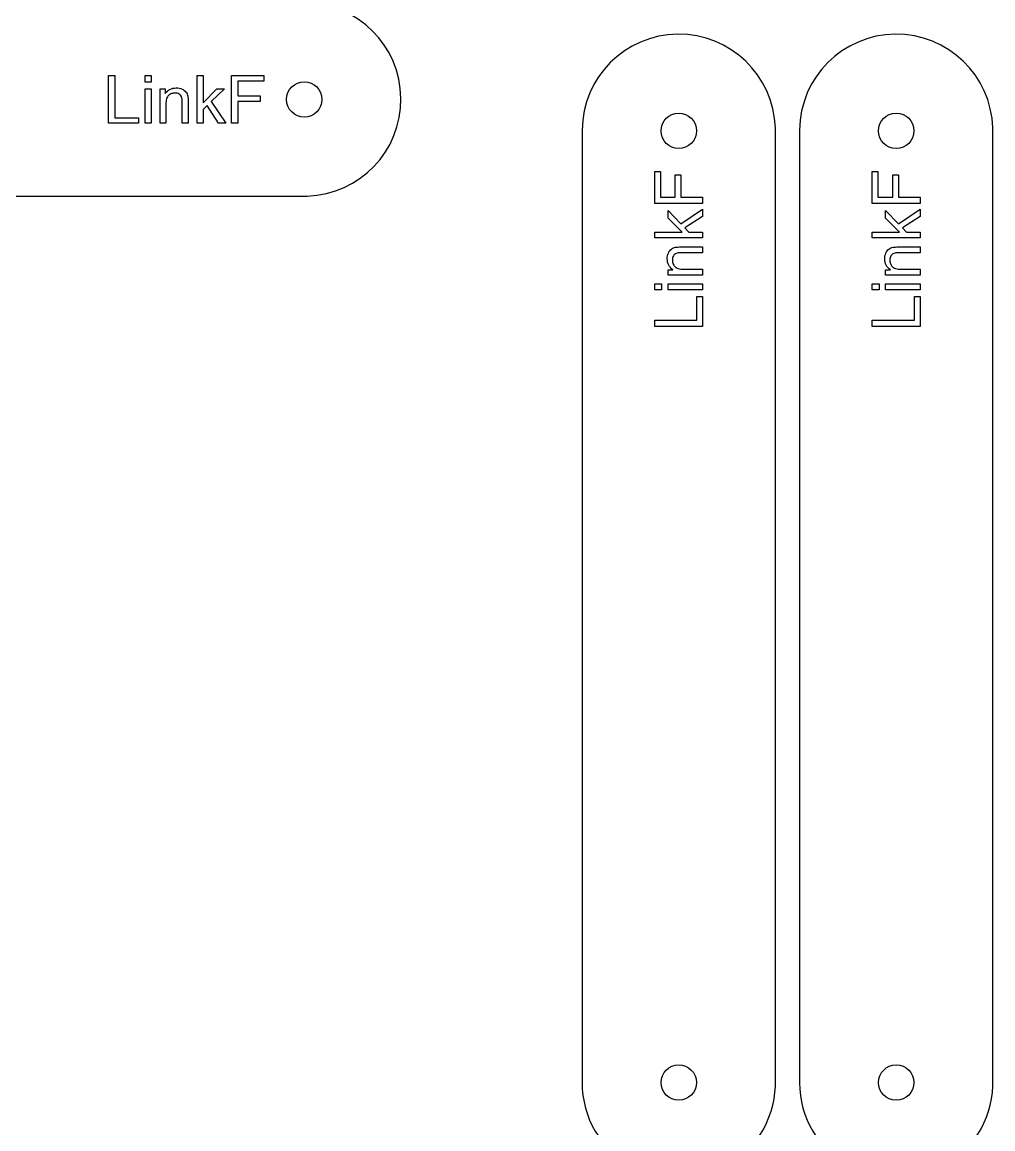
# Model space of a CAD drawing. Header units: millimetres. Extents: x 18 to 1181, y 18 to 1181.
# Drawn here: x 916.3 to 1157.4, y 622.7 to 897.6 of the extents above; entities that cross this region are included whole.
import ezdxf

# ---------------------------------------------------------------- set-up
doc = ezdxf.new("R2010")
doc.units = ezdxf.units.MM
doc.layers.add('cut', color=5, linetype='Continuous', true_color=0x0000ff)
doc.layers.add('line engraving', color=1, linetype='Continuous', true_color=0xff0000)

msp = doc.modelspace()

# ---------------------------------------------------------------- linework, layer by layer
at = {"layer": 'cut', "color": 5, "true_color": 0x0000ff}
for points in [[(750, 902.4, 1.015779), (750.75, 854.41), (987.13, 854.41, 0.980982), (986.6, 902.4)], [(1055.4, 634.2, 1.015779), (1103.39, 634.95), (1103.39, 871.33, 0.980982), (1055.4, 870.8)], [(1109.4, 634.2, 1.015779), (1157.39, 634.95), (1157.39, 871.33, 0.980982), (1109.4, 870.8)]]:
    msp.add_lwpolyline(points, format="xyb", close=True, dxfattribs=at)
for centre in [(986.4, 878.4), (1079.4, 870.6), (1133.4, 870.6), (1079.4, 634.2), (1133.4, 634.2)]:
    msp.add_circle(centre, 4.4, dxfattribs=at)
at = {"layer": 'line engraving', "color": 1, "true_color": 0xff0000}
for points in [[(937.81, 872.47), (937.81, 884.33), (939.38, 884.33), (939.38, 873.87), (945.22, 873.87), (945.22, 872.47), (937.81, 872.47)], [(946.91, 882.66), (946.91, 884.33), (948.36, 884.33), (948.36, 882.66), (946.91, 882.66)], [(959.8, 872.47), (959.8, 884.33), (961.26, 884.33), (961.26, 877.57), (964.7, 881.06), (966.59, 881.06), (963.3, 877.87), (966.92, 872.47), (965.12, 872.47), (962.29, 876.86), (961.26, 875.88), (961.26, 872.47), (959.8, 872.47)], [(968.34, 872.47), (968.34, 884.33), (976.34, 884.33), (976.34, 882.93), (969.91, 882.93), (969.91, 879.26), (975.48, 879.26), (975.48, 877.86), (969.91, 877.86), (969.91, 872.47), (968.34, 872.47)], [(946.91, 872.47), (946.91, 881.06), (948.36, 881.06), (948.36, 872.47), (946.91, 872.47)], [(950.58, 872.47), (950.58, 881.06), (951.89, 881.06), (951.89, 879.84), (952.14, 880.17), (952.42, 880.46), (952.72, 880.7), (953.05, 880.9), (953.4, 881.06), (953.78, 881.17), (954.19, 881.23), (954.62, 881.26), (955, 881.24), (955.37, 881.19), (955.72, 881.1), (956.05, 880.98), (956.36, 880.83), (956.62, 880.65), (956.84, 880.46), (957.03, 880.24), (957.18, 880.01), (957.3, 879.75), (957.4, 879.47), (957.48, 879.17), (957.52, 878.93), (957.54, 878.61), (957.56, 878.22), (957.56, 877.75), (957.56, 872.47), (956.1, 872.47), (956.1, 877.7), (956.09, 878.11), (956.06, 878.47), (956.01, 878.78), (955.93, 879.03), (955.83, 879.24), (955.7, 879.42), (955.53, 879.59), (955.33, 879.73), (955.11, 879.85), (954.86, 879.93), (954.6, 879.98), (954.32, 879.99), (954.09, 879.98), (953.87, 879.96), (953.65, 879.91), (953.45, 879.85), (953.25, 879.76), (953.06, 879.66), (952.88, 879.54), (952.71, 879.4), (952.55, 879.24), (952.42, 879.04), (952.3, 878.81), (952.2, 878.55), (952.13, 878.25), (952.08, 877.92), (952.05, 877.56), (952.04, 877.16), (952.04, 872.47), (950.58, 872.47)], [(1085.33, 852.54), (1073.47, 852.54), (1073.47, 860.54), (1074.87, 860.54), (1074.87, 854.11), (1078.54, 854.11), (1078.54, 859.68), (1079.94, 859.68), (1079.94, 854.11), (1085.33, 854.11), (1085.33, 852.54)], [(1139.33, 852.54), (1127.47, 852.54), (1127.47, 860.54), (1128.87, 860.54), (1128.87, 854.11), (1132.54, 854.11), (1132.54, 859.68), (1133.94, 859.68), (1133.94, 854.11), (1139.33, 854.11), (1139.33, 852.54)], [(1085.33, 844), (1073.47, 844), (1073.47, 845.46), (1080.23, 845.46), (1076.74, 848.9), (1076.74, 850.79), (1079.93, 847.5), (1085.33, 851.12), (1085.33, 849.32), (1080.94, 846.48), (1081.92, 845.46), (1085.33, 845.46), (1085.33, 844)], [(1139.33, 844), (1127.47, 844), (1127.47, 845.46), (1134.23, 845.46), (1130.74, 848.9), (1130.74, 850.79), (1133.93, 847.5), (1139.33, 851.12), (1139.33, 849.32), (1134.94, 846.48), (1135.92, 845.46), (1139.33, 845.46), (1139.33, 844)], [(1085.33, 834.78), (1076.74, 834.78), (1076.74, 836.09), (1077.96, 836.09), (1077.63, 836.34), (1077.34, 836.62), (1077.1, 836.92), (1076.9, 837.25), (1076.74, 837.6), (1076.63, 837.98), (1076.57, 838.39), (1076.54, 838.82), (1076.56, 839.2), (1076.61, 839.57), (1076.7, 839.92), (1076.82, 840.25), (1076.97, 840.56), (1077.15, 840.82), (1077.34, 841.04), (1077.56, 841.23), (1077.79, 841.38), (1078.05, 841.5), (1078.33, 841.6), (1078.63, 841.68), (1078.87, 841.71), (1079.19, 841.74), (1079.58, 841.76), (1080.05, 841.76), (1085.33, 841.76), (1085.33, 840.3), (1080.1, 840.3), (1079.69, 840.29), (1079.33, 840.26), (1079.02, 840.21), (1078.77, 840.13), (1078.56, 840.03), (1078.38, 839.9), (1078.21, 839.73), (1078.07, 839.53), (1077.95, 839.31), (1077.87, 839.06), (1077.82, 838.8), (1077.81, 838.52), (1077.82, 838.29), (1077.84, 838.07), (1077.89, 837.85), (1077.95, 837.65), (1078.04, 837.45), (1078.14, 837.26), (1078.26, 837.08), (1078.4, 836.91), (1078.56, 836.75), (1078.76, 836.62), (1078.99, 836.5), (1079.25, 836.4), (1079.55, 836.33), (1079.88, 836.28), (1080.24, 836.25), (1080.64, 836.24), (1085.33, 836.24), (1085.33, 834.78)], [(1139.33, 834.78), (1130.74, 834.78), (1130.74, 836.09), (1131.96, 836.09), (1131.63, 836.34), (1131.34, 836.62), (1131.1, 836.92), (1130.9, 837.25), (1130.74, 837.6), (1130.63, 837.98), (1130.57, 838.39), (1130.54, 838.82), (1130.56, 839.2), (1130.61, 839.57), (1130.7, 839.92), (1130.82, 840.25), (1130.97, 840.56), (1131.15, 840.82), (1131.34, 841.04), (1131.56, 841.23), (1131.79, 841.38), (1132.05, 841.5), (1132.33, 841.6), (1132.63, 841.68), (1132.87, 841.71), (1133.19, 841.74), (1133.58, 841.76), (1134.05, 841.76), (1139.33, 841.76), (1139.33, 840.3), (1134.1, 840.3), (1133.69, 840.29), (1133.33, 840.26), (1133.02, 840.21), (1132.77, 840.13), (1132.56, 840.03), (1132.38, 839.9), (1132.21, 839.73), (1132.07, 839.53), (1131.95, 839.31), (1131.87, 839.06), (1131.82, 838.8), (1131.81, 838.52), (1131.82, 838.29), (1131.84, 838.07), (1131.89, 837.85), (1131.95, 837.65), (1132.04, 837.45), (1132.14, 837.26), (1132.26, 837.08), (1132.4, 836.91), (1132.56, 836.75), (1132.76, 836.62), (1132.99, 836.5), (1133.25, 836.4), (1133.55, 836.33), (1133.88, 836.28), (1134.24, 836.25), (1134.64, 836.24), (1139.33, 836.24), (1139.33, 834.78)], [(1075.14, 831.11), (1073.47, 831.11), (1073.47, 832.56), (1075.14, 832.56), (1075.14, 831.11)], [(1085.33, 831.11), (1076.74, 831.11), (1076.74, 832.56), (1085.33, 832.56), (1085.33, 831.11)], [(1129.14, 831.11), (1127.47, 831.11), (1127.47, 832.56), (1129.14, 832.56), (1129.14, 831.11)], [(1139.33, 831.11), (1130.74, 831.11), (1130.74, 832.56), (1139.33, 832.56), (1139.33, 831.11)], [(1085.33, 822.01), (1073.47, 822.01), (1073.47, 823.57), (1083.93, 823.57), (1083.93, 829.42), (1085.33, 829.42), (1085.33, 822.01)], [(1139.33, 822.01), (1127.47, 822.01), (1127.47, 823.57), (1137.93, 823.57), (1137.93, 829.42), (1139.33, 829.42), (1139.33, 822.01)]]:
    msp.add_lwpolyline(points, dxfattribs=at)

doc.saveas('drawing.dxf')
